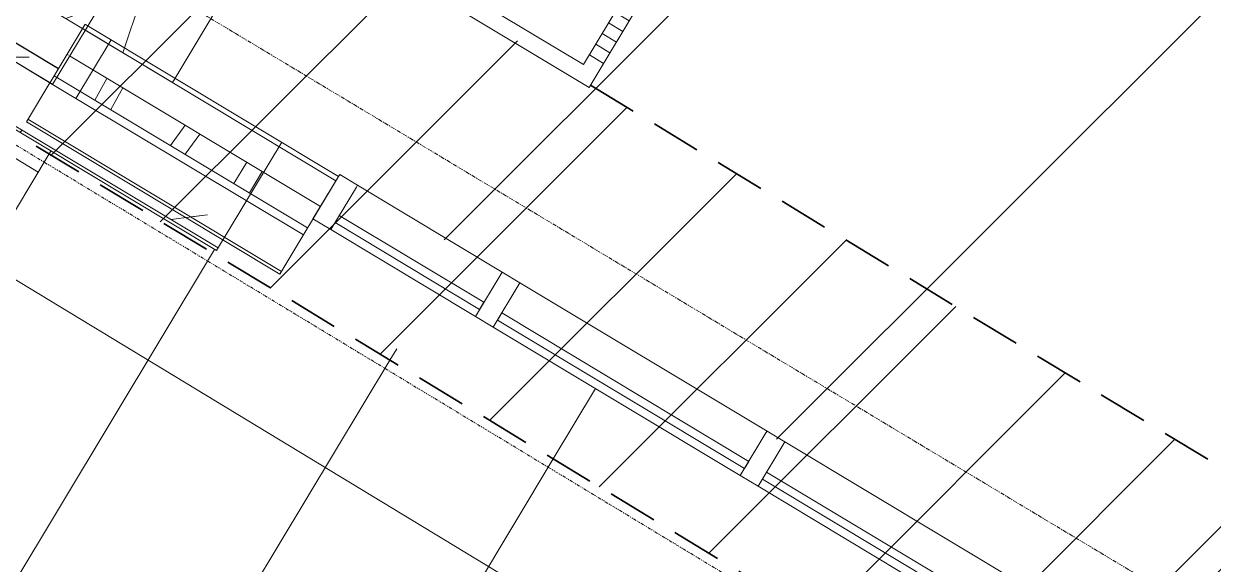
# Model space of a CAD drawing. Header units: inches. Extents: x 3268 to 7018, y 976 to 6708.
# Drawn here: x 4182.4 to 4325.8, y 2335.1 to 2400.3 of the extents above; entities that cross this region are included whole.
import ezdxf

# ---------------------------------------------------------------- set-up
doc = ezdxf.new("R2010")
doc.units = ezdxf.units.IN
doc.header["$MEASUREMENT"] = 0
for name, pattern in [('Double Dash 3_8_', [0.9999999999999999, 0.3749999999999999, -0.125, 0.125, -0.125, 0.125, -0.125]), ('Grid Line 1_2_', [0.8749999999999999, 0.4999999999999999, -0.125, 0.125, -0.125]), ('IMPORT-DASHED _2_', [8.999999999999996, 5.999999999999998, -2.999999999999999])]:
    doc.linetypes.add(name, pattern=pattern)
for name, color, linetype, lineweight in [('A-DETL', 90, 'Continuous', 9), ('A-DETL-GENF', 92, 'Continuous', 9), ('A-FLOR', 192, 'Continuous', 9), ('A-GLAZ-CURT', 52, 'Continuous', 9), ('A-GLAZ-CWMG', 51, 'Continuous', 9), ('A-WALL', 113, 'Continuous', 9), ('A-WALL-PATT', 111, 'Continuous', 15), ('C-ESMT-STBK', 4, 'IMPORT-DASHED _2_', 35), ('C-PROP-LINE', 91, 'Double Dash 3_8_', 9), ('L-PVMT-BRCK-HATC', 252, 'Continuous', 15), ('L-PVMT-BRICK', 20, 'Continuous', 13), ('L-PVMT-CONC-HATC', 252, 'Continuous', 15), ('S-COLS', 52, 'Continuous', 9), ('S-GRID', 1, 'Continuous', 9), ('site_dwg', 8, 'Continuous', 9)]:
    doc.layers.add(name, color=color, linetype=linetype, lineweight=lineweight)
pattern_1 = [(49.99999999999999, (0, 0), (110.1714446362807, -9.63891797635685), [11.52, -126.72]), (355, (0, 0), (-21.31237393622492, 115.5371495156537), [9.216000000000001, -101.376]), (100.451, (9.181000000000001, -0.80323), (88.85991867697865, 105.897504039145), [9.79, -107.695]), (46.184, (0, 30.72), (163.9281911283317, -25.42496604507386), [17.28, -190.08]), (96.636, (13.661, 28.601), (143.5628771593347, 149.6257499721681), [14.686, -161.543]), (351.184, (0, 30.72), (143.5647285924248, 149.6237232332607), [13.824, -152.064]), (21, (15.36, 23.04), (91.68507647920484, -61.84256385372748), [11.52, -126.72]), (326, (15.36, 23.04), (37.37329933048201, 111.3835117876708), [9.216000000000001, -101.376]), (71.45100000000001, (23, 17.886), (129.0587647679424, 49.5399005406036), [9.79, -107.695]), (37.50000000000001, (0, 0), (1.867604689172044, 51.13223029288849), [5.069, -95.07799999999999, 5.069, -97.84299999999999, -101.76]), (37.50000000000001, (0, 0), (1.867604689172044, 51.13223029288849), [-203.059, 5.069, -96.691]), (7.499999999999999, (0, 0), (40.40721900969589, 60.58148342441334), [5.069, -53.606, 5.069, -92.774, -38.784]), (7.499999999999999, (0, 0), (40.40721900969589, 60.58148342441334), [-156.518, 5.069, -33.715]), (327.5, (-34.253, 0), (81.99472561414032, -3.464267954682455), [5.069, -33.331, 5.069, -114.739, -158.976]), (327.5, (-34.253, 0), (81.99472561414032, -3.464267954682455), [-158.208, 5.069, -153.907]), (317.5, (-49.613, 0), (89.57702895818312, 15.37635275430508), [5.069, -44.85100000000001, 5.069, -74.49600000000001, -112.896]), (317.5, (-49.613, 0), (89.57702895818312, 15.37635275430508), [-129.485, 5.069, -107.827])]
pattern_2 = [(45, (0, 0), (-32.04961485728027, 32.04961485728027), [])]

# ---------------------------------------------------------------- blocks, each defined once
blk = doc.blocks.new('WSP_5 Points - Structure_2022_rvt-1-Overall Retail Plan Opt 2')
at = {"layer": 'S-COLS'}
h = blk.add_hatch(dxfattribs=at)
h.set_pattern_fill('FP_8', color=256, style=0, pattern_type=2)
h.set_pattern_definition(pattern_1)
h.paths.add_polyline_path([(4200.324449998257, 2393.175979057437), (4209.595135346638, 2408.604990470075), (4194.166123934, 2417.875675818457), (4184.89543858562, 2402.446664405816), (4196.666608341342, 2395.373832059716)])
at = {"layer": 'S-COLS', "color": 250, "lineweight": 13}
for p, q in [((4200.646348795073, 2393.711708620376), (4209.595135346634, 2408.604990470074)), ((4184.895438585617, 2402.446664405815), (4189.808808876666, 2399.494413691225)), ((4189.808808876666, 2399.494413691225), (4200.324449998255, 2393.175979057437)), ((4200.324449998255, 2393.175979057437), (4200.646348795073, 2393.711708620376))]:
    blk.add_line(p, q, dxfattribs=at)
blk = doc.blocks.new('Rectangular Mullion - 2_5_ x 6_ rectangular-11207298-Overall Retail Plan Opt 2')
at = {"layer": 'A-GLAZ-CWMG'}
for p, q in [((-2.500000000000454, 3.250000000001819), (0, 3.250000000001819)), ((-2.500000000000454, 3.000000000021137), (-2.500000000000454, 3.250000000001819)), ((-2.500000000000454, -3), (-2.500000000000454, 3.000000000021137)), ((0, 3.250000000001819), (0, 3.000000000021107)), ((0, 3.000000000021107), (0, -3)), ((0, -3), (-2.500000000000454, -3))]:
    blk.add_line(p, q, dxfattribs=at)
blk = doc.blocks.new('System Panel - GLA-01 - Insulated Glass - Clear-11207301-Overall Retail Plan Opt 2')
at = {"layer": 'A-GLAZ-CURT'}
for p, q in [((18.34375000000045, 2.000000000000909), (-15.84375000000136, 1.999999999998181)), ((-15.84375000000136, 1.999999999998181), (-15.84375000000136, 1.000000000001819)), ((18.34375000000045, 1.000000000001819), (18.34375000000045, 2.000000000000909)), ((-15.84375000000136, 1.000000000001819), (18.34375000000045, 1.000000000001819))]:
    blk.add_line(p, q, dxfattribs=at)
blk = doc.blocks.new('System Panel - GLA-01 - Insulated Glass - Clear-V14-Overall Retail Plan Opt 2')
at = {"layer": 'A-GLAZ-CURT'}
for p, q in [((10.16666666666469, 2.000000000000909), (-10.16666666666606, 1.999999999998181)), ((-10.16666666666606, 1.999999999998181), (-10.16666666666606, 0.9999999999963619)), ((10.16666666666606, 0.9999999999963619), (10.16666666666491, 1.84446961088252)), ((-10.16666666666606, 0.9999999999963619), (10.16666666666606, 0.9999999999963619))]:
    blk.add_line(p, q, dxfattribs=at)
blk = doc.blocks.new('Rectangular Mullion - 2_5_ x 6_ rectangular-11207295-Overall Retail Plan Opt 2')
at = {"layer": 'A-GLAZ-CWMG'}
for p, q in [((-1.250000000000909, 3.250000000001819), (1.249999999999545, 3.250000000001819)), ((-1.250000000000909, 3.000000000019633), (-1.250000000000909, 3.250000000001819)), ((-1.250000000000909, -2.999999999997271), (-1.250000000000909, 3.000000000019633)), ((1.249999999999545, 3.250000000001819), (1.249999999999545, 3.000000000019633)), ((1.249999999999545, 3.000000000019633), (1.249999999999545, -2.999999999997271)), ((1.249999999999545, -2.999999999997271), (-1.250000000000909, -2.999999999997271))]:
    blk.add_line(p, q, dxfattribs=at)
blk = doc.blocks.new('System Panel - GLA-01 - Insulated Glass - Clear-11207302-Overall Retail Plan Opt 2')
at = {"layer": 'A-GLAZ-CURT'}
for p, q in [((17.37499999999954, 1.999999999998181), (-17.37500000000227, 2.000000000000909)), ((-17.37500000000227, 2.000000000000909), (-17.37500000000227, 0.9999999999963619)), ((17.37500000000091, 0.9999999999963619), (17.37499999999954, 1.999999999998181)), ((-17.37500000000227, 0.9999999999963619), (17.37500000000091, 0.9999999999963619))]:
    blk.add_line(p, q, dxfattribs=at)
blk = doc.blocks.new('Rectangular Mullion - 2_5_ x 6_ rectangular-9718701-Overall Retail Plan Opt 2')
at = {"layer": 'A-GLAZ-CWMG'}
for p, q in [((-1.250000000000909, 3.24999999999909), (1.250000000000909, 3.24999999999909)), ((-1.250000000000855, 3.000000000004924), (-1.250000000000909, 3.24999999999909)), ((-1.249999999999545, -3), (-1.250000000000855, 3.000000000004924)), ((1.250000000000909, 3.24999999999909), (1.250000000000855, 3.000000000004983)), ((1.250000000000855, 3.000000000004983), (1.249999999999545, -3)), ((1.249999999999545, -3), (-1.249999999999545, -3))]:
    blk.add_line(p, q, dxfattribs=at)
blk = doc.blocks.new('Rectangular Mullion - 2_5_ x 6_ rectangular-9997897-Overall Retail Plan Opt 2')
at = {"layer": 'A-GLAZ-CWMG'}
for p, q in [((4370.690668025868, 2291.830432054534), (4399.995075118622, 2274.22256786855)), ((4367.471680057681, 2286.473136425146), (4396.776087150435, 2268.865272239161))]:
    blk.add_line(p, q, dxfattribs=at)
blk = doc.blocks.new('Rectangular Mullion - 2_5_ x 6_ rectangular-7882487-Overall Retail Plan Opt 2')
at = {"layer": 'A-GLAZ-CWMG'}
for p, q in [((4402.137993370377, 2272.934972681274), (4431.924557069778, 2255.037399578152)), ((4398.91900540219, 2267.577677051886), (4428.70556910159, 2249.680103948763))]:
    blk.add_line(p, q, dxfattribs=at)
blk = doc.blocks.new('Rectangular Mullion - 2_5_ x 6_ rectangular-7882450-Overall Retail Plan Opt 2')
at = {"layer": 'A-GLAZ-CWMG'}
for p, q in [((4434.067475321536, 2253.749804390875), (4451.496543769143, 2243.277363534375)), ((4430.848487353349, 2248.392508761487), (4448.277555800955, 2237.920067904986))]:
    blk.add_line(p, q, dxfattribs=at)
blk = doc.blocks.new('site_dwg_b2-12649368-Overall Retail Plan Opt 2')
at = {"layer": 'L-PVMT-BRCK-HATC', "color": 53}
blk.add_line((0, 0), (0, 7.990953347180038), dxfattribs=at)
blk = doc.blocks.new('site_dwg-12440225-Overall Retail Plan Opt 2')
at = {"layer": 'C-ESMT-STBK'}
h = blk.add_hatch(dxfattribs=at)
h.set_pattern_fill('FP_236', color=43, style=0, pattern_type=2)
h.set_pattern_definition([(41.19300000000002, (24349227.445, 9821790.73), (-9.878962955707756, 11.2874306606842), [])])
h.paths.add_polyline_path([(24340754.41764874, 9814238.256800799), (24341007.28369483, 9818038.207201697), (24340597.61508091, 9818336.289935663), (24339080.54507963, 9818175.041572), (24339041.04656363, 9818170.586227996), (24338991.68861391, 9818164.27902802), (24338951.70183868, 9818158.637384389), (24338912.96937073, 9818152.689061128), (24338874.36010189, 9818146.280125272), (24338835.87236292, 9818139.411975248), (24338797.50579851, 9818132.085986648), (24338766.50818425, 9818125.853604812), (24338766.89231019, 9818124.002092425), (24338807.18576453, 9818132.259389622), (24338846.06993594, 9818139.731584428), (24338885.04424, 9818146.727429258), (24338924.10287013, 9818153.245822722), (24338956.51865115, 9818158.316607647), (24338953.32382087, 9818110.342748318), (24338969.07279708, 9818112.710400388), (24339007.86497075, 9818118.055290567), (24339046.71994471, 9818122.92269113), (24339092.45343486, 9818128.037917001), (24340292.99008468, 9818255.650188034), (24340584.31472673, 9818286.605874758), (24340934.68922023, 9818031.666679043), (24340687.3560084, 9814314.861073798), (24339595.34670922, 9814726.863514047), (24339587.50957331, 9814715.68687136), (24338715.45843181, 9815327.180653278), (24338691.60180446, 9815293.158049863), (24339013.48739237, 9815068.288049085), (24339549.36884944, 9814692.907733086), (24340725.61240819, 9814249.124683892)])
h.paths.add_polyline_path([(24338722.46981283, 9815337.179779818), (24338763.80719084, 9815396.132170605), (24338658.92817304, 9815468.79891386), (24338617.74228099, 9815409.741564125), (24338722.19139668, 9815337.372683933)])
at = {"layer": 'C-ESMT-STBK', "color": 43}
blk.add_line((24339007.13060994, 9815122.64865715), (24339078.97121695, 9815072.273547385), dxfattribs=at)
at = {"layer": 'C-ESMT-STBK', "color": 43, "flags": 128}
blk.add_lwpolyline([(24339549.36010291, 9814692.910077242), (24339038.59252975, 9815050.698335228), (24338937.60771774, 9815121.437320769), (24338691.59305793, 9815293.160394015), (24338695.51113642, 9815298.748075316)], dxfattribs=at)
at = {"layer": 'L-PVMT-BRCK-HATC', "color": 53}
for p, q in [((24338980.80709119, 9815091.180316806), (24338917.43532768, 9815000.10964649)), ((24338981.7132937, 9815092.482607689), (24338980.80709119, 9815091.180316806))]:
    blk.add_line(p, q, dxfattribs=at)
at = {"layer": 'L-PVMT-BRICK', "color": 253}
for p, q in [((24338872.24569039, 9815019.20549383), (24338941.49284473, 9815118.719605705)), ((24338941.49284473, 9815118.719605705), (24338941.71630314, 9815119.04073465))]:
    blk.add_line(p, q, dxfattribs=at)
at = {"layer": 'L-PVMT-CONC-HATC', "color": 53}
for p, q in [((24338897.01608879, 9815014.427752053), (24338960.34074316, 9815105.516816214)), ((24339657.33617427, 9814598.324723126), (24338933.15160037, 9815106.127744965)), ((24338960.34074316, 9815105.516816214), (24338960.61011936, 9815105.904299205)), ((24338999.65504783, 9815077.977486543), (24339005.30050562, 9815086.098169902)), ((24338936.31725055, 9814986.869517012), (24338999.65504783, 9815077.977486543))]:
    blk.add_line(p, q, dxfattribs=at)
at = {"rotation": 55.16777262942312}
blk.add_blockref('site_dwg_b2-12649368-Overall Retail Plan Opt 2', (24338940.02884503, 9815116.615712326), dxfattribs=at)
blk = doc.blocks.new('Family - ___-10568875-Overall Retail Plan Opt 2')
at = {"layer": 'C-PROP-LINE'}
blk.add_line((4086.562528962853, 2443.128120958504), (4383.497981648636, 2263.268724383593), dxfattribs=at)

msp = doc.modelspace()

# ---------------------------------------------------------------- block references
at = {"lineweight": 5}
msp.add_blockref('WSP_5 Points - Structure_2022_rvt-1-Overall Retail Plan Opt 2', (0, 0), dxfattribs=at)

# ---------------------------------------------------------------- next in the draw order: hatches: boundary and pattern name
at = {"layer": 'A-DETL-GENF'}
h = msp.add_hatch(dxfattribs=at)
h.set_pattern_fill('FP_1', color=254, style=0, pattern_type=2)
h.set_pattern_definition([(0, (0, 0), (122.88, 30.72), [5.069, -87.09100000000001, 5.069, -87.09100000000001, -491.52]), (0, (0, 0), (122.88, 30.72), [-184.32, 5.069, -179.251, 5.069, -87.09100000000001, -215.04]), (0, (0, 0), (122.88, 30.72), [-460.8, 5.069, -56.371, 5.069, -148.531]), (120, (46.08, 15.36), (-88.04430040425792, 91.05720161703184), [5.068999999999999, -87.091, 5.068999999999999, -87.091, -491.5199999999999]), (120, (46.08, 15.36), (-88.04430040425792, 91.05720161703184), [-184.32, 5.068999999999999, -179.2509999999999, 5.068999999999999, -87.091, -215.04]), (120, (46.08, 15.36), (-88.04430040425792, 91.05720161703184), [-460.8, 5.068999999999999, -56.371, 5.068999999999999, -148.531]), (240, (61.44, 76.8), (-34.83569959574201, -121.7772016170318), [5.069, -87.09100000000001, 5.069, -87.09100000000001, -491.52]), (240, (61.44, 76.8), (-34.83569959574201, -121.7772016170318), [-184.32, 5.069, -179.251, 5.069, -87.09100000000001, -215.04]), (240, (61.44, 76.8), (-34.83569959574201, -121.7772016170318), [-460.8, 5.069, -56.371, 5.069, -148.531])])
h.paths.add_polyline_path([(4185.881643555444, 2392.958513023311), (4261.342018585775, 2518.545666916767), (4256.428648294725, 2521.497917631359), (4268.789562092566, 2542.069932848209), (4273.702932383616, 2539.117682133616), (4472.606364134416, 2870.148582565577), (4542.500343047532, 2870.148582565577), (4542.500343047532, 3178.148582565586), (4068.500343047526, 3178.148582565588), (4068.500343047526, 3169.148582565592), (4030.875343047542, 3169.148582565592), (4030.875343047541, 2812.084360590888), (3910.286189704752, 2611.39030688846), (3951.603099255684, 2586.654006478231), (3928.081024621539, 2547.86075250164), (4185.859376340589, 2392.971892515812)])
h = msp.add_hatch(dxfattribs=at)
h.set_pattern_fill('FP_16', style=0, pattern_type=2)
h.set_pattern_definition(pattern_2)
h.paths.add_polyline_path([(4691.705143494628, 2136.524143727185), (4706.40848797042, 2160.994618260186), (4768.272596162687, 2160.994618260185), (4768.272596162687, 2447.786830385498), (4922.250343047537, 2447.786830385497), (4922.250343047537, 2772.27358256559), (4886.25034304756, 2772.27358256559), (4886.25034304756, 2863.148582565584), (4602.500343047515, 2863.148582565585), (4602.500343047515, 2854.148582565586), (4542.500343047515, 2854.148582565586), (4542.500343047515, 2862.523582565577), (4476.920381568098, 2862.523582565578), (4264.683824109152, 2509.302634581948), (4305.827854542846, 2484.58080698627), (4250.557831129061, 2392.596041029676), (4209.413800695366, 2417.317868625355), (4196.666608341342, 2396.102977932977), (4488.654561830984, 2220.658915450598), (4505.373318629214, 2248.483599360301), (4619.446376340588, 2179.941591289509)])
at = {"layer": 'A-WALL-PATT', "lineweight": 9}
h = msp.add_hatch(dxfattribs=at)
h.set_pattern_fill('FP_209', color=256, angle=-180.0000000000032, style=0, pattern_type=2)
h.set_pattern_definition([(238.9999999999968, (5609.308000000092, 1636.378999999687), (1270.789437219122, -917.562936333692), [0.50688, -131.493]), (238.9999999999968, (5609.439000000091, 1636.299999999687), (1270.789437219122, -917.562936333692), [0.50688, -131.493]), (238.9999999999968, (5609.321000000091, 1636.325999999687), (1270.789437219122, -917.562936333692), [0.50688, -131.493]), (238.9999999999968, (5609.387000000091, 1636.285999999687), (1270.789437219122, -917.562936333692), [0.50688, -131.493]), (238.9999999999968, (5609.229000000091, 1636.246999999687), (1270.789437219122, -917.562936333692), [0.50688, -131.493]), (238.9999999999968, (5609.360000000091, 1636.167999999687), (1270.789437219122, -917.562936333692), [0.50688, -131.493]), (238.9999999999968, (5609.255000000091, 1636.141999999687), (1270.789437219122, -917.562936333692), [0.50688, -131.493]), (328.9999999999968, (4273.621000000137, 2445.783999999761), (1406.759488995389, -691.2707689483424), [1561.86, 0]), (328.9999999999968, (4272.848000000136, 2444.497999999761), (1406.759488995389, -691.2707689483424), [1561.86, 0]), (328.9999999999968, (4272.075000000136, 2443.211999999761), (1406.759488995389, -691.2707689483424), [1561.86, 0]), (328.9999999999968, (4271.303000000136, 2441.925999999762), (1406.759488995389, -691.2707689483424), [1561.86, 0]), (328.9999999999968, (5609.308000000092, 1636.378999999687), (1406.759488995389, -691.2707689483424), [0.50688, -1561.354]), (328.9999999999968, (5609.321000000091, 1636.325999999687), (1406.759488995389, -691.2707689483424), [0.50688, -1561.354]), (328.9999999999968, (5609.248000000091, 1636.279999999687), (1406.759488995389, -691.2707689483424), [0.50688, -1561.354]), (328.9999999999968, (4270.530000000136, 2440.640999999762), (1406.759488995389, -691.2707689483424), [1561.86, 0]), (328.9999999999968, (5609.229000000091, 1636.246999999687), (1406.759488995389, -691.2707689483424), [0.50688, -1561.354]), (328.9999999999968, (5609.169000000091, 1636.147999999687), (1406.759488995389, -691.2707689483424), [0.50688, -1561.354]), (328.9999999999968, (4269.758000000136, 2439.354999999762), (1406.759488995389, -691.2707689483424), [1561.86, 0]), (328.9999999999968, (4268.985000000136, 2438.068999999762), (1406.759488995389, -691.2707689483424), [1561.86, 0]), (328.9999999999968, (4268.213000000136, 2436.782999999762), (1406.759488995389, -691.2707689483424), [1561.86, 0]), (328.9999999999968, (4267.440000000136, 2435.497999999762), (1406.759488995389, -691.2707689483424), [1561.86, 0]), (328.9999999999968, (4266.668000000135, 2434.211999999762), (1406.759488995389, -691.2707689483424), [1561.86, 0]), (328.9999999999968, (4265.895000000136, 2432.925999999762), (1406.759488995389, -691.2707689483424), [1561.86, 0]), (328.9999999999968, (4265.122000000136, 2431.639999999762), (1406.759488995389, -691.2707689483424), [1561.86, 0]), (328.9999999999968, (4264.350000000136, 2430.354999999762), (1406.759488995389, -691.2707689483424), [1561.86, 0]), (328.9999999999968, (4263.577000000136, 2429.068999999762), (1406.759488995389, -691.2707689483424), [1561.86, 0]), (328.9999999999968, (4262.805000000136, 2427.782999999762), (1406.759488995389, -691.2707689483424), [1561.86, 0]), (328.9999999999968, (4262.032000000136, 2426.496999999762), (1406.759488995389, -691.2707689483424), [1561.86, 0]), (328.9999999999968, (4261.260000000136, 2425.211999999762), (1406.759488995389, -691.2707689483424), [1561.86, 0]), (328.9999999999968, (4260.487000000136, 2423.925999999762), (1406.759488995389, -691.2707689483424), [1561.86, 0]), (328.9999999999968, (4259.714000000135, 2422.639999999762), (1406.759488995389, -691.2707689483424), [1561.86, 0]), (328.9999999999968, (4258.942000000136, 2421.353999999762), (1406.759488995389, -691.2707689483424), [1561.86, 0]), (328.9999999999968, (4258.169000000135, 2420.068999999762), (1406.759488995389, -691.2707689483424), [1561.86, 0]), (328.9999999999968, (4257.397000000135, 2418.782999999762), (1406.759488995389, -691.2707689483424), [1561.86, 0]), (328.9999999999968, (4256.624000000134, 2417.496999999762), (1406.759488995389, -691.2707689483424), [1561.86, 0]), (328.9999999999968, (4255.852000000134, 2416.210999999762), (1406.759488995389, -691.2707689483424), [1561.86, 0]), (328.9999999999968, (4255.079000000135, 2414.925999999763), (1406.759488995389, -691.2707689483424), [1561.86, 0]), (328.9999999999968, (4254.307000000134, 2413.639999999762), (1406.759488995389, -691.2707689483424), [1561.86, 0]), (328.9999999999968, (4253.534000000135, 2412.353999999762), (1406.759488995389, -691.2707689483424), [1561.86, 0]), (328.9999999999968, (4252.761000000134, 2411.067999999762), (1406.759488995389, -691.2707689483424), [1561.86, 0]), (328.9999999999968, (4251.989000000135, 2409.782999999763), (1406.759488995389, -691.2707689483424), [1561.86, 0]), (328.9999999999968, (4251.216000000134, 2408.496999999763), (1406.759488995389, -691.2707689483424), [1561.86, 0]), (328.9999999999968, (4250.444000000135, 2407.210999999763), (1406.759488995389, -691.2707689483424), [1561.86, 0]), (328.9999999999968, (4249.671000000134, 2405.924999999763), (1406.759488995389, -691.2707689483424), [1561.86, 0]), (328.9999999999968, (4248.899000000135, 2404.639999999762), (1406.759488995389, -691.2707689483424), [1561.86, 0]), (328.9999999999968, (4248.126000000135, 2403.353999999762), (1406.759488995389, -691.2707689483424), [1561.86, 0]), (328.9999999999968, (4247.353000000134, 2402.067999999763), (1406.759488995389, -691.2707689483424), [1561.86, 0]), (328.9999999999968, (4246.581000000134, 2400.781999999763), (1406.759488995389, -691.2707689483424), [1561.86, 0]), (328.9999999999968, (4245.808000000134, 2399.496999999763), (1406.759488995389, -691.2707689483424), [1561.86, 0]), (328.9999999999968, (4245.036000000134, 2398.210999999763), (1406.759488995389, -691.2707689483424), [1561.86, 0]), (328.9999999999968, (4244.263000000134, 2396.924999999763), (1406.759488995389, -691.2707689483424), [1561.86, 0]), (328.9999999999968, (4243.491000000134, 2395.638999999763), (1406.759488995389, -691.2707689483424), [1561.86, 0]), (328.9999999999968, (4242.718000000134, 2394.353999999763), (1406.759488995389, -691.2707689483424), [1561.86, 0]), (328.9999999999968, (4241.946000000134, 2393.067999999763), (1406.759488995389, -691.2707689483424), [1561.86, 0]), (328.9999999999968, (4241.173000000133, 2391.781999999763), (1406.759488995389, -691.2707689483424), [1561.86, 0]), (328.9999999999968, (4240.401000000134, 2390.495999999763), (1406.759488995389, -691.2707689483424), [1561.86, 0]), (328.9999999999968, (4239.628000000133, 2389.209999999763), (1406.759488995389, -691.2707689483424), [1561.86, 0]), (328.9999999999968, (4238.856000000133, 2387.924999999764), (1406.759488995389, -691.2707689483424), [1561.86, 0]), (328.9999999999968, (4238.083000000133, 2386.638999999764), (1406.759488995389, -691.2707689483424), [1561.86, 0]), (328.9999999999968, (4237.310000000133, 2385.352999999764), (1406.759488995389, -691.2707689483424), [1561.86, 0]), (328.9999999999968, (4236.538000000132, 2384.066999999764), (1406.759488995389, -691.2707689483424), [1561.86, 0]), (328.9999999999968, (4224.177000000132, 2363.494999999764), (1406.759488995389, -691.2707689483424), [1561.86, 0]), (328.9999999999968, (4223.404000000132, 2362.209999999764), (1406.759488995389, -691.2707689483424), [1561.86, 0]), (328.9999999999968, (4222.632000000132, 2360.923999999764), (1406.759488995389, -691.2707689483424), [1561.86, 0]), (328.9999999999968, (4221.859000000132, 2359.637999999764), (1406.759488995389, -691.2707689483424), [1561.86, 0]), (328.9999999999968, (4221.087000000132, 2358.351999999765), (1406.759488995389, -691.2707689483424), [1561.86, 0]), (328.9999999999968, (4220.314000000132, 2357.066999999764), (1406.759488995389, -691.2707689483424), [1561.86, 0]), (328.9999999999968, (4219.541000000132, 2355.780999999764), (1406.759488995389, -691.2707689483424), [1561.86, 0]), (328.9999999999968, (4218.769000000132, 2354.494999999764), (1406.759488995389, -691.2707689483424), [1561.86, 0]), (328.9999999999968, (4217.996000000131, 2353.208999999764), (1406.759488995389, -691.2707689483424), [1561.86, 0]), (328.9999999999968, (4205.63500000013, 2332.636999999766), (1406.759488995389, -691.2707689483424), [1561.86, 0])])
h.paths.add_polyline_path([(4251.587907278878, 2394.310375631079), (4305.827854542845, 2484.580806986269), (4304.113519941439, 2485.610883136088), (4249.873572677474, 2395.340451780898), (4250.557831129061, 2394.929307824103)])
h = msp.add_hatch(dxfattribs=at)
h.set_pattern_fill('FP_208', color=256, angle=179.9999999999968, style=0, pattern_type=2)
h.set_pattern_definition([(148.9999999999967, (3424.508000000061, 1075.805999999805), (-917.5629363336935, -1270.789437219121), [0.50688, -131.493]), (148.9999999999967, (3424.429000000061, 1075.673999999805), (-917.5629363336935, -1270.789437219121), [0.50688, -131.493]), (148.9999999999967, (3424.455000000061, 1075.791999999805), (-917.5629363336935, -1270.789437219121), [0.50688, -131.493]), (148.9999999999967, (3424.416000000061, 1075.726999999805), (-917.5629363336935, -1270.789437219121), [0.50688, -131.493]), (148.9999999999967, (3424.376000000061, 1075.884999999805), (-917.5629363336935, -1270.789437219121), [0.50688, -131.493]), (148.9999999999967, (3424.297000000061, 1075.752999999805), (-917.5629363336935, -1270.789437219121), [0.50688, -131.493]), (148.9999999999967, (3424.271000000061, 1075.857999999805), (-917.5629363336935, -1270.789437219121), [0.50688, -131.493]), (238.9999999999967, (4233.913000000137, 2411.492999999759), (-691.2707689483435, -1406.759488995388), [1561.86, 0]), (238.9999999999967, (4232.627000000138, 2412.264999999759), (-691.2707689483435, -1406.759488995388), [1561.86, 0]), (238.9999999999967, (4231.341000000137, 2413.037999999759), (-691.2707689483435, -1406.759488995388), [1561.86, 0]), (238.9999999999967, (4230.056000000137, 2413.810999999759), (-691.2707689483435, -1406.759488995388), [1561.86, 0]), (238.9999999999967, (3424.508000000061, 1075.805999999805), (-691.2707689483435, -1406.759488995388), [0.50688, -1561.354]), (238.9999999999967, (3424.455000000061, 1075.791999999805), (-691.2707689483435, -1406.759488995388), [0.50688, -1561.354]), (238.9999999999967, (3424.409000000061, 1075.864999999805), (-691.2707689483435, -1406.759488995388), [0.50688, -1561.354]), (238.9999999999967, (4228.770000000138, 2414.582999999759), (-691.2707689483435, -1406.759488995388), [1561.86, 0]), (238.9999999999967, (3424.376000000061, 1075.884999999805), (-691.2707689483435, -1406.759488995388), [0.50688, -1561.354]), (238.9999999999967, (3424.278000000061, 1075.943999999805), (-691.2707689483435, -1406.759488995388), [0.50688, -1561.354]), (238.9999999999967, (4227.484000000138, 2415.355999999759), (-691.2707689483435, -1406.759488995388), [1561.86, 0]), (238.9999999999967, (4226.198000000138, 2416.127999999759), (-691.2707689483435, -1406.759488995388), [1561.86, 0]), (238.9999999999967, (4224.913000000137, 2416.900999999759), (-691.2707689483435, -1406.759488995388), [1561.86, 0]), (238.9999999999967, (4223.627000000138, 2417.672999999759), (-691.2707689483435, -1406.759488995388), [1561.86, 0]), (238.9999999999967, (4222.341000000137, 2418.445999999759), (-691.2707689483435, -1406.759488995388), [1561.86, 0]), (238.9999999999967, (4221.055000000139, 2419.217999999759), (-691.2707689483435, -1406.759488995388), [1561.86, 0]), (238.9999999999967, (4219.770000000139, 2419.990999999759), (-691.2707689483435, -1406.759488995388), [1561.86, 0]), (238.9999999999967, (4218.484000000139, 2420.76399999976), (-691.2707689483435, -1406.759488995388), [1561.86, 0]), (238.9999999999967, (4217.198000000139, 2421.53599999976), (-691.2707689483435, -1406.759488995388), [1561.86, 0]), (238.9999999999967, (4215.912000000139, 2422.30899999976), (-691.2707689483435, -1406.759488995388), [1561.86, 0]), (238.9999999999967, (4214.627000000139, 2423.08099999976), (-691.2707689483435, -1406.759488995388), [1561.86, 0]), (238.9999999999967, (4213.341000000138, 2423.85399999976), (-691.2707689483435, -1406.759488995388), [1561.86, 0]), (238.9999999999967, (4212.055000000139, 2424.62599999976), (-691.2707689483435, -1406.759488995388), [1561.86, 0]), (238.9999999999967, (4210.769000000138, 2425.39899999976), (-691.2707689483435, -1406.759488995388), [1561.86, 0]), (238.9999999999967, (4209.484000000139, 2426.170999999761), (-691.2707689483435, -1406.759488995388), [1561.86, 0]), (238.9999999999967, (4208.198000000139, 2426.94399999976), (-691.2707689483435, -1406.759488995388), [1561.86, 0]), (238.9999999999967, (4206.912000000139, 2427.71699999976), (-691.2707689483435, -1406.759488995388), [1561.86, 0]), (238.9999999999967, (4205.626000000138, 2428.48899999976), (-691.2707689483435, -1406.759488995388), [1561.86, 0]), (238.9999999999967, (4204.341000000138, 2429.261999999761), (-691.2707689483435, -1406.759488995388), [1561.86, 0]), (238.9999999999967, (4203.055000000139, 2430.03399999976), (-691.2707689483435, -1406.759488995388), [1561.86, 0]), (238.9999999999967, (4201.769000000138, 2430.806999999761), (-691.2707689483435, -1406.759488995388), [1561.86, 0]), (238.9999999999967, (4200.483000000138, 2431.578999999761), (-691.2707689483435, -1406.759488995388), [1561.86, 0]), (238.9999999999967, (4199.198000000139, 2432.351999999761), (-691.2707689483435, -1406.759488995388), [1561.86, 0]), (238.9999999999967, (4197.912000000139, 2433.123999999761), (-691.2707689483435, -1406.759488995388), [1561.86, 0]), (238.9999999999967, (4196.626000000138, 2433.896999999761), (-691.2707689483435, -1406.759488995388), [1561.86, 0]), (238.9999999999967, (4195.340000000138, 2434.669999999761), (-691.2707689483435, -1406.759488995388), [1561.86, 0]), (238.9999999999967, (4194.055000000139, 2435.441999999761), (-691.2707689483435, -1406.759488995388), [1561.86, 0]), (238.9999999999967, (4192.769000000139, 2436.214999999761), (-691.2707689483435, -1406.759488995388), [1561.86, 0]), (238.9999999999967, (4191.483000000139, 2436.986999999761), (-691.2707689483435, -1406.759488995388), [1561.86, 0]), (238.9999999999967, (4190.197000000139, 2437.759999999761), (-691.2707689483435, -1406.759488995388), [1561.86, 0]), (238.9999999999967, (4188.912000000139, 2438.531999999761), (-691.2707689483435, -1406.759488995388), [1561.86, 0]), (238.9999999999967, (4187.626000000139, 2439.304999999761), (-691.2707689483435, -1406.759488995388), [1561.86, 0]), (238.9999999999967, (4186.340000000139, 2440.076999999762), (-691.2707689483435, -1406.759488995388), [1561.86, 0]), (238.9999999999967, (4185.054000000139, 2440.849999999762), (-691.2707689483435, -1406.759488995388), [1561.86, 0]), (238.9999999999967, (4183.769000000139, 2441.622999999762), (-691.2707689483435, -1406.759488995388), [1561.86, 0]), (238.9999999999967, (4182.483000000139, 2442.394999999762), (-691.2707689483435, -1406.759488995388), [1561.86, 0]), (238.9999999999967, (4181.197000000139, 2443.167999999761), (-691.2707689483435, -1406.759488995388), [1561.86, 0]), (238.9999999999967, (4179.911000000139, 2443.939999999762), (-691.2707689483435, -1406.759488995388), [1561.86, 0]), (238.9999999999967, (4178.626000000139, 2444.712999999762), (-691.2707689483435, -1406.759488995388), [1561.86, 0]), (238.9999999999967, (4177.340000000139, 2445.484999999762), (-691.2707689483435, -1406.759488995388), [1561.86, 0]), (238.9999999999967, (4176.054000000139, 2446.257999999762), (-691.2707689483435, -1406.759488995388), [1561.86, 0]), (238.9999999999967, (4174.768000000139, 2447.030999999762), (-691.2707689483435, -1406.759488995388), [1561.86, 0]), (238.9999999999967, (4173.483000000139, 2447.802999999762), (-691.2707689483435, -1406.759488995388), [1561.86, 0]), (238.9999999999967, (4172.197000000139, 2448.575999999762), (-691.2707689483435, -1406.759488995388), [1561.86, 0]), (238.9999999999967, (4151.62500000014, 2460.936999999763), (-691.2707689483435, -1406.759488995388), [1561.86, 0]), (238.9999999999967, (4150.33900000014, 2461.708999999763), (-691.2707689483435, -1406.759488995388), [1561.86, 0]), (238.9999999999967, (4149.05300000014, 2462.481999999764), (-691.2707689483435, -1406.759488995388), [1561.86, 0]), (238.9999999999967, (4147.76800000014, 2463.253999999763), (-691.2707689483435, -1406.759488995388), [1561.86, 0]), (238.9999999999967, (4146.48200000014, 2464.026999999764), (-691.2707689483435, -1406.759488995388), [1561.86, 0]), (238.9999999999967, (4145.19600000014, 2464.798999999764), (-691.2707689483435, -1406.759488995388), [1561.86, 0]), (238.9999999999967, (4143.91000000014, 2465.571999999764), (-691.2707689483435, -1406.759488995388), [1561.86, 0]), (238.9999999999967, (4142.62500000014, 2466.343999999764), (-691.2707689483435, -1406.759488995388), [1561.86, 0]), (238.9999999999967, (4141.339000000141, 2467.116999999764), (-691.2707689483435, -1406.759488995388), [1561.86, 0]), (238.9999999999967, (4120.767000000141, 2479.477999999765), (-691.2707689483435, -1406.759488995388), [1561.86, 0])])
h.paths.add_polyline_path([(4250.55783112906, 2392.596041029676), (4251.587907278878, 2394.310375631082), (4210.443876845185, 2419.03220322676), (4209.413800695365, 2417.317868625355), (4247.800376340589, 2394.252887020817)])
h = msp.add_hatch(dxfattribs=at)
h.set_pattern_fill('FP_16', color=256, style=0, pattern_type=2)
h.set_pattern_definition(pattern_2)
h.paths.add_polyline_path([(4185.077512446341, 2385.275249958851), (4185.270651724432, 2385.596687696614), (4164.698636507579, 2397.957601494456), (4164.505497229488, 2397.636163756693), (4182.775314075711, 2386.658550296951)])
h = msp.add_hatch(dxfattribs=at)
h.set_pattern_fill('FP_112', color=256, angle=-94.99999999999794, style=0, pattern_type=2)
h.set_pattern_definition([(54.00000000000205, (4198.003727697072, 2379.25866459187), (-77.66563145999697, 56.42738422007463), []), (59.00000000000208, (4206.232057030982, 2374.313701359175), (-82.28806086740458, 49.44365519136221), []), (51.00000000000207, (4214.461469715335, 2369.369647165436), (-74.60601229987137, 60.4147575407817), []), (66.00000000000207, (4222.689886204987, 2364.42568012744), (-87.7003639336911, 39.04671773527365), []), (55.00000000000207, (4230.918215538899, 2359.480716894745), (-78.63859625174521, 55.06333788969758), []), (64.00000000000207, (4239.147628223251, 2354.536662701005), (-86.28422844472155, 42.08363009174831), []), (57.00000000000209, (4247.376044712904, 2349.592695663009), (-80.5123745227626, 52.28534736143968), []), (63.00000000000206, (4255.605370241513, 2344.647645274571), (-85.53662632208487, 43.58308797499342), []), (53.00000000000207, (4263.833786731167, 2339.703678236574), (-76.6690089645422, 57.77424222259386), []), (61.00000000000205, (4272.063199415519, 2334.759624042836), (-83.96349188538366, 46.54172354364534), [])])
h.paths.add_polyline_path([(4216.627170668092, 2375.651369967348), (4218.172284892825, 2378.222871869454), (4187.620358117344, 2396.580321504253), (4186.075243892615, 2394.008819602147), (4211.401410539816, 2378.791323432914)])
h = msp.add_hatch(dxfattribs=at)
h.set_pattern_fill('FP_21', color=256, angle=-94.99999999999811, style=0, pattern_type=2)
h.set_pattern_definition([(54.00000000000189, (4195.363430159971, 2379.095159498535), (-77.66563145999682, 56.42738422007487), []), (59.0000000000019, (4203.59275568858, 2374.150109110097), (-82.28806086740443, 49.44365519136247), []), (51.00000000000188, (4211.821172178235, 2369.206142072101), (-74.6060122998712, 60.41475754078193), []), (66.0000000000019, (4220.049588667887, 2364.262175034104), (-87.70036393369097, 39.04671773527392), []), (55.0000000000019, (4228.278914196497, 2359.317124645666), (-78.63859625174503, 55.06333788969782), []), (64.0000000000019, (4236.50733068615, 2354.37315760767), (-86.28422844472142, 42.08363009174858), []), (57.0000000000019, (4244.736656214759, 2349.428107219233), (-80.51237452276244, 52.28534736143993), []), (63.00000000000188, (4252.965072704413, 2344.484140181236), (-85.53662632208474, 43.58308797499369), []), (53.00000000000189, (4261.194485388764, 2339.540085987497), (-76.66900896454203, 57.7742422225941), []), (61.00000000000188, (4269.422814722676, 2334.595122754802), (-83.96349188538352, 46.5417235436456), [])])
h.paths.add_polyline_path([(4209.769832262475, 2379.771674566628), (4211.314946487206, 2382.343176468736), (4190.742931270352, 2394.704090266576), (4189.197817045622, 2392.13258836447), (4206.506376340589, 2381.732556712022)])
h = msp.add_hatch(dxfattribs=at)
h.set_pattern_fill('FP_8', color=256, style=0, pattern_type=2)
h.set_pattern_definition(pattern_1)
h.paths.add_polyline_path([(4213.472562459267, 2370.401220250547), (4216.112132593184, 2374.794202666646), (4185.560205817705, 2393.151652301445), (4182.920635683792, 2388.758669885346), (4206.506376340589, 2374.586927154078)])
h = msp.add_hatch(dxfattribs=at)
h.set_pattern_fill('FP_8', color=256, style=0, pattern_type=2)
h.set_pattern_definition(pattern_1)
h.paths.add_polyline_path([(4205.842666941286, 2373.235773898778), (4209.254794187565, 2378.914507265928), (4188.682778970712, 2391.275421063767), (4185.270651724433, 2385.596687696614), (4198.520757590684, 2377.635220883642)])

# ---------------------------------------------------------------- next in the draw order: linework, layer by layer
at = {"layer": 'A-DETL'}
for p, q in [((3928.081024621536, 2547.86075250164), (4185.88164355544, 2392.95851302331)), ((4185.88164355544, 2392.95851302331), (4261.342018585772, 2518.545666916766))]:
    msp.add_line(p, q, dxfattribs=at)
at = {"layer": 'A-FLOR'}
for p, q in [((4175.141011008567, 2401.745402938604), (4186.590281967497, 2394.865986902807)), ((4176.844134304912, 2400.696668043803), (4186.579070662437, 2394.847328157827))]:
    msp.add_line(p, q, dxfattribs=at)
at = {"layer": 'A-WALL', "lineweight": 15}
for p, q in [((4250.557831129056, 2392.596041029675), (4305.827854542841, 2484.580806986268)), ((4209.413800695362, 2417.317868625354), (4250.557831129056, 2392.596041029675)), ((4185.859376340586, 2392.971892515865), (4174.110934858769, 2400.031068337237)), ((4189.809269935709, 2400.223282532236), (4185.589357014856, 2393.200168040751)), ((4220.361196711188, 2381.865832897437), (4189.854042928646, 2400.196380203984)), ((4192.931843088717, 2398.347051294558), (4188.68277897071, 2391.275421063766)), ((4164.505497229485, 2397.636163756692), (4205.64952766319, 2372.914336161011)), ((4185.560205817676, 2393.151652301401), (4182.727496405697, 2388.437232147582)), ((4188.682778970708, 2391.275421063766), (4185.881643555441, 2392.958513023364)), ((4182.727496405697, 2388.437232147582), (4213.279423181175, 2370.079782512782)), ((4205.64952766319, 2372.914336161011), (4213.503858305568, 2385.986137496719)), ((4213.279423181175, 2370.079782512782), (4220.361196711188, 2381.865832897437))]:
    msp.add_line(p, q, dxfattribs=at)
at = {"layer": 'A-WALL'}
for p, q in [((4303.083443791616, 2483.896548534685), (4249.873572677472, 2395.3404517809)), ((4249.873572677473, 2395.3404517809), (4210.443876845181, 2419.032203226759)), ((4220.039297914371, 2381.330103334497), (4189.553103582193, 2399.648056932724)), ((4205.842666941282, 2373.235773898777), (4165.020074245337, 2397.764462216364)), ((4187.807655372764, 2396.467781959416), (4187.62035811734, 2396.580321504252)), ((4218.172284892821, 2378.222871869453), (4187.941795855105, 2396.38718222616)), ((4216.627170668089, 2375.651369967347), (4186.075243892612, 2394.008819602147)), ((4216.11213259318, 2374.794202666645), (4188.682778970708, 2391.275421063766)), ((4213.472562459265, 2370.401220250546), (4182.920635683789, 2388.758669885345))]:
    msp.add_line(p, q, dxfattribs=at)
at = {"layer": 'S-GRID', "linetype": 'Grid Line 1_2_'}
msp.add_line((3268.129635848882, 2963.794832716439), (6229.945781511473, 1184.156149987814), dxfattribs=at)

# ---------------------------------------------------------------- next in the draw order: block references
at = {"layer": 'A-GLAZ-CURT', "rotation": 149.0000000000044}
for name, p in [('System Panel - GLA-01 - Insulated Glass - Clear-V14-Overall Retail Plan Opt 2', (4229.673534962018, 2372.770515379807)), ('System Panel - GLA-01 - Insulated Glass - Clear-11207302-Overall Retail Plan Opt 2', (4255.424269287278, 2357.29791321272)), ('System Panel - GLA-01 - Insulated Glass - Clear-11207301-Overall Retail Plan Opt 2', (4288.184132060986, 2337.613801787254))]:
    msp.add_blockref(name, p, dxfattribs=at)
at = {"layer": 'A-GLAZ-CWMG', "extrusion": (0, 0, -1), "rotation": 30.99999999999558}
for name, p in [('Rectangular Mullion - 2_5_ x 6_ rectangular-11207298-Overall Retail Plan Opt 2', (-4218.816082486457, 2379.294330995333)), ('Rectangular Mullion - 2_5_ x 6_ rectangular-11207295-Overall Retail Plan Opt 2', (-4239.459528311701, 2366.890497357918)), ('Rectangular Mullion - 2_5_ x 6_ rectangular-9718701-Overall Retail Plan Opt 2', (-4271.389010262854, 2347.705329067522))]:
    msp.add_blockref(name, p, dxfattribs=at)
at = {"layer": 'A-GLAZ-CWMG'}
for name, p in [('Rectangular Mullion - 2_5_ x 6_ rectangular-7882450-Overall Retail Plan Opt 2', (-211.4346008398786, 127.042725144494)), ('Rectangular Mullion - 2_5_ x 6_ rectangular-7882487-Overall Retail Plan Opt 2', (-159.9331321893385, 96.09752081027555)), ('Rectangular Mullion - 2_5_ x 6_ rectangular-9997897-Overall Retail Plan Opt 2', (-96.55632489367495, 58.01689314662422))]:
    msp.add_blockref(name, p, dxfattribs=at)
at = {"layer": 'C-PROP-LINE'}
msp.add_blockref('Family - ___-10568875-Overall Retail Plan Opt 2', (0, 0), dxfattribs=at)
at = {"layer": 'site_dwg', "color": 53, "lineweight": 15, "rotation": 3.810000000000009}
msp.add_blockref('site_dwg-12440225-Overall Retail Plan Opt 2', (-23628768.691637, -11408316.78144797), dxfattribs=at)

doc.saveas('drawing.dxf')
